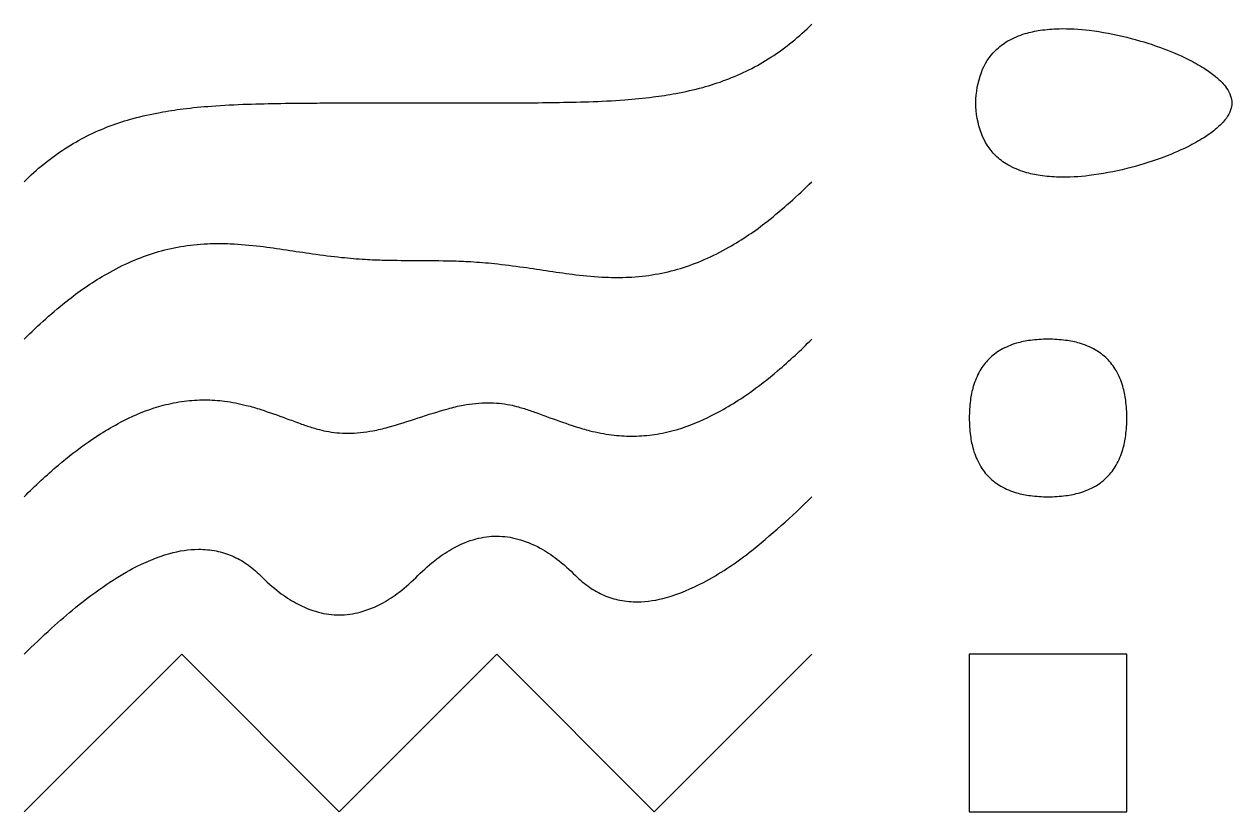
# Model space of a CAD drawing. Header units: millimetres. Extents: x 0 to 76.7, y 0 to 50.
import ezdxf

# ---------------------------------------------------------------- set-up
doc = ezdxf.new("R2010")
doc.units = ezdxf.units.MM
doc.layers.get('0').update_dxf_attribs({"lineweight": 25})

msp = doc.modelspace()

# ---------------------------------------------------------------- linework, layer by layer
at = {"flags": 128}
for points in [[(0, 40, -0.05261), (2.596, 42.1, -0.05467), (5.467, 43.544, -0.023267), (6.93, 44.013, -0.02048), (8.632, 44.398, -0.014634), (10.087, 44.622, -0.01191), (11.886, 44.801, -0.01156), (14.162, 44.921, -0.006149), (18.444, 44.994, -0.000946), (19.755, 44.998, -0.000236), (25.006, 45, 0.000238), (30.253, 45.002, 0.000952), (31.567, 45.006, 0.006167), (35.847, 45.079, 0.011586), (38.123, 45.199, 0.011925), (39.921, 45.379, 0.01465), (41.376, 45.603, 0.020487), (43.076, 45.989, 0.023269), (44.538, 46.458, 0.054626), (47.406, 47.901, 0.052561), (50, 50)], [(70, 49.167, -0.024878), (72.13, 48.52, -0.029195), (73.876, 47.776, -0.024393), (74.907, 47.199, -0.032861), (75.619, 46.686, -0.029306), (76.044, 46.291, -0.037989), (76.328, 45.945, -0.066932), (76.591, 45.438, -0.086269), (76.667, 45, -0.087265), (76.589, 44.557, -0.067384), (76.319, 44.042, -0.037497), (76.033, 43.698, -0.028972), (75.608, 43.305, -0.032599), (74.895, 42.793, -0.024244), (73.866, 42.219, -0.029071), (72.123, 41.478, -0.0248), (70, 40.833, -0.029924), (67.611, 40.386, -0.037736), (65.684, 40.29, -0.030056), (64.49, 40.392, -0.036811), (63.535, 40.605, -0.05601), (62.45, 41.07, -0.06727), (61.667, 41.667, -0.107243), (60.767, 43.065, -0.090078), (60.417, 45.007, -0.08979), (60.769, 46.941, -0.106883), (61.667, 48.333, -0.067614), (62.454, 48.932, -0.056216), (63.548, 49.399, -0.036654), (64.503, 49.61, -0.02994), (65.696, 49.711, -0.037566), (67.618, 49.613, -0.029818), (70, 49.167)], [(0, 30, -0.029103), (2.83, 32.518, -0.037609), (5.26, 34.159, -0.02665), (6.829, 34.947, -0.029216), (8.331, 35.501, -0.031615), (9.937, 35.881, -0.030622), (11.63, 36.064, -0.023547), (13.086, 36.063, -0.017982), (14.984, 35.903, -0.00859), (16.648, 35.674, 0.003167), (18.309, 35.427, 0.009042), (20.154, 35.198, 0.011227), (21.646, 35.074, 0.009543), (22.877, 35.024, 0.005539), (25, 35, -0.005543), (27.124, 34.976, -0.009548), (28.356, 34.926, -0.011229), (29.848, 34.802, -0.00904), (31.693, 34.573, -0.003156), (33.355, 34.326, 0.008608), (35.019, 34.097, 0.018001), (36.917, 33.937, 0.023564), (38.373, 33.937, 0.030628), (40.067, 34.12, 0.031615), (41.673, 34.5, 0.029203), (43.174, 35.055, 0.026637), (44.742, 35.842, 0.037585), (47.172, 37.483, 0.029088), (50, 40)], [(0, 20, -0.019512), (2.174, 22.011, -0.024216), (4.061, 23.472, -0.038813), (6.623, 24.983, -0.049114), (8.827, 25.806, -0.032195), (10.163, 26.069, -0.033545), (11.468, 26.152, -0.031875), (12.726, 26.067, -0.028617), (14.104, 25.804, -0.017635), (15.031, 25.536, -0.009994), (16.638, 24.974, 0.002308), (17.518, 24.652, 0.005492), (17.89, 24.522, 0.013456), (18.623, 24.296, 0.018455), (19.167, 24.167, 0.051256), (20.548, 24.035, 0.044427), (22.141, 24.189, 0.022892), (23.1, 24.414, 0.01129), (25.009, 25.003, -0.011505), (26.912, 25.589, -0.023105), (27.877, 25.815, -0.044272), (29.459, 25.965, -0.050982), (30.833, 25.833, -0.018584), (31.381, 25.702, -0.013499), (32.122, 25.474, -0.005399), (32.488, 25.346, -0.002213), (33.377, 25.02, 0.010172), (34.981, 24.46, 0.017801), (35.915, 24.192, 0.028749), (37.295, 23.931, 0.031976), (38.555, 23.848, 0.03347), (39.857, 23.934, 0.032098), (41.191, 24.199, 0.04899), (43.393, 25.025, 0.03871), (45.953, 26.538, 0.024101), (47.834, 27.996, 0.019435), (50, 30)], [(60, 25, 0.031863), (60.072, 23.875, 0.039619), (60.258, 22.987, 0.058593), (60.681, 21.995, 0.066962), (61.255, 21.245, 0.066839), (62.006, 20.674, 0.058399), (63, 20.254, 0.039225), (63.883, 20.071, 0.031593), (65, 20, 0.031863), (66.125, 20.072, 0.039619), (67.013, 20.258, 0.058593), (68.005, 20.681, 0.066962), (68.755, 21.255, 0.066839), (69.326, 22.006, 0.058399), (69.746, 23, 0.039225), (69.929, 23.883, 0.031593), (70, 25, 0.031863), (69.928, 26.125, 0.039619), (69.742, 27.013, 0.058593), (69.319, 28.005, 0.066962), (68.745, 28.755, 0.066839), (67.994, 29.326, 0.058399), (67, 29.746, 0.039225), (66.117, 29.929, 0.031593), (65, 30, 0.031863), (63.875, 29.928, 0.039619), (62.987, 29.742, 0.058593), (61.995, 29.319, 0.066962), (61.245, 28.745, 0.066839), (60.674, 27.994, 0.058399), (60.254, 27, 0.039225), (60.071, 26.117, 0.031593), (60, 25)], [(0, 10, -0.011606), (1.738, 11.659, -0.013914), (3.256, 12.967, -0.021418), (5.242, 14.447, -0.027604), (6.888, 15.439, -0.05054), (9.245, 16.398, -0.069798), (11.072, 16.667, -0.0506), (12.192, 16.56, -0.053297), (13.212, 16.242, -0.049698), (14.116, 15.739, -0.044555), (15, 15, 0.031874), (16.197, 13.946, 0.039636), (17.272, 13.244, 0.058622), (18.687, 12.675, 0.06699), (20.011, 12.5, 0.06681), (21.333, 12.681, 0.058371), (22.747, 13.255, 0.039208), (23.813, 13.954, 0.031581), (25, 15, -0.031874), (26.197, 16.054, -0.039636), (27.272, 16.756, -0.058622), (28.687, 17.325, -0.06699), (30.011, 17.5, -0.06681), (31.333, 17.319, -0.058371), (32.747, 16.745, -0.039208), (33.813, 16.046, -0.031581), (35, 15, 0.044955), (35.892, 14.255, 0.05016), (36.804, 13.751, 0.053321), (37.825, 13.436, 0.050548), (38.948, 13.334, 0.069466), (40.773, 13.607, 0.050305), (43.126, 14.568, 0.045132), (46.016, 16.455, 0.029172), (50, 20)]]:
    msp.add_lwpolyline(points, format="xyb", dxfattribs=at)
for points in [[(0, 0), (10, 10), (20, 0), (30, 10), (40, 0), (50, 10)], [(60, 10), (60, 0), (70, 0), (70, 10), (60, 10)]]:
    msp.add_lwpolyline(points, dxfattribs=at)

doc.saveas('drawing.dxf')
